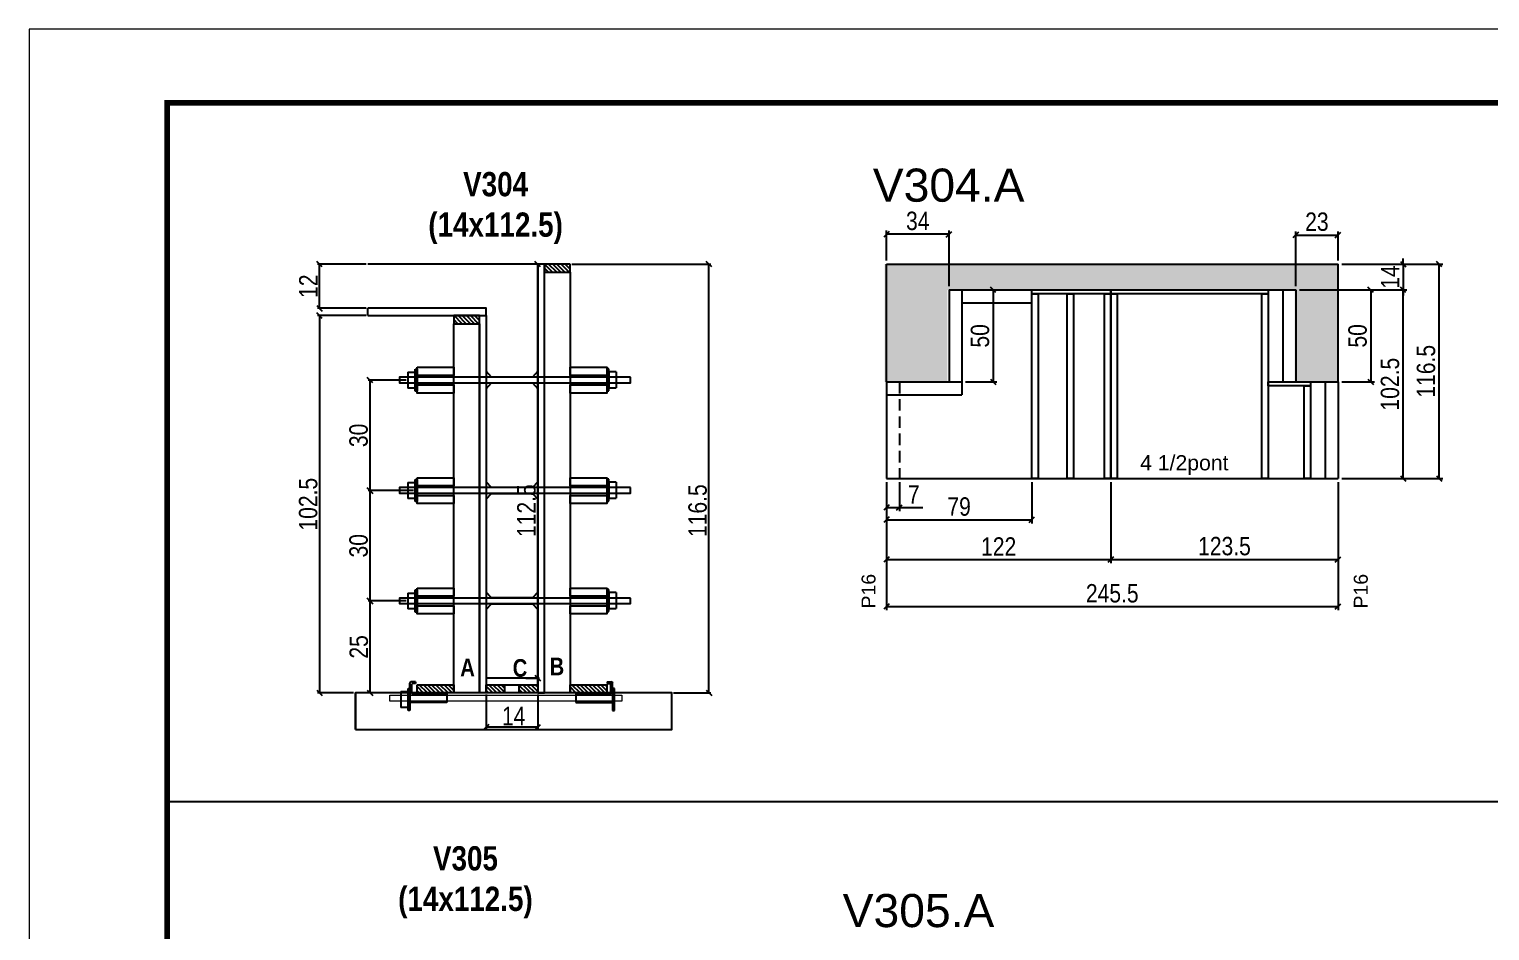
# Model space of a CAD drawing. Extents: x -3394 to 16474, y -5031 to 14397.
# Drawn here: x 5857 to 6651, y 10461 to 10951 of the extents above; entities that cross this region are included whole.
import ezdxf

# ---------------------------------------------------------------- set-up
doc = ezdxf.new("R2010")
doc.units = 0
doc.linetypes.add('DASHED', pattern=[0.75, 0.5, -0.25])
doc.linetypes.add('HIDDEN', pattern=[0.375, 0.25, -0.125])
doc.layers.get('0').update_dxf_attribs({"linetype": 'CONTINUOUS'})
doc.layers.get('Defpoints').update_dxf_attribs({"linetype": 'CONTINUOUS'})
for name, color, linetype in [('1HACHURA MADEIRAS', 1, 'CONTINUOUS'), ('barrote', 251, 'CONTINUOUS'), ('COTA', 241, 'CONTINUOUS'), ('detalhes', 4, 'CONTINUOUS'), ('NOMENCLATURA', 7, 'CONTINUOUS'), ('Painéis', 200, 'CONTINUOUS'), ('PONTALETE', 7, 'CONTINUOUS'), ('presilha', 1, 'CONTINUOUS'), ('SARR_2.2x10', 60, 'CONTINUOUS'), ('SARR_2.2x7', 40, 'CONTINUOUS'), ('SARR_3.5x7', 81, 'CONTINUOUS'), ('Tubo de PVC', 51, 'CONTINUOUS')]:
    doc.layers.add(name, color=color, linetype=linetype)
for name, color, linetype, lineweight in [('CONCRETO', 251, 'CONTINUOUS', 25), ('Folhas', 255, 'CONTINUOUS', 9), ('SARRAFO DE PRESSAO', 251, 'DASHED', 9), ('SCO-___-LAJ', 2, 'CONTINUOUS', 0)]:
    doc.layers.add(name, color=color, linetype=linetype, lineweight=lineweight)
doc.styles.add('ARIAL', font='arial.ttf')
doc.styles.add('COTA TECNICA', font='techl___.ttf', dxfattribs={"height": 10})
doc.styles.add('COTA TECNICA 2X', font='techl___.ttf', dxfattribs={"height": 10})
doc.styles.add('TECNICA', font='techb___.ttf', dxfattribs={"height": 10})
doc.dimstyles.new('PAINEL', dxfattribs={"dimtxt": 10, "dimasz": 3, "dimexe": 3, "dimexo": 3, "dimgap": 3, "dimtad": 1, "dimdec": 1, "dimzin": 12, "dimdsep": 46, "dimtxsty": 'COTA TECNICA', "dimblk1": 'OBLIQUE', "dimblk2": 'OBLIQUE', "dimsah": 1, "dimcen": 0.9, "dimclrd": 4, "dimclre": 4, "dimclrt": 240, "dimadec": 1, "dimazin": 3, "dimtfac": 1, "dimtdec": 1, "dimtmove": 0, "dimatfit": 3, "dimfxl": 1, "dimtolj": 1, "dimtzin": 12, "dimarcsym": 0})
doc.dimstyles.new('SECAO', dxfattribs={"dimscale": 0.333333, "dimtxt": 5, "dimasz": 9, "dimexe": 3, "dimexo": 3, "dimgap": 3, "dimtad": 1, "dimdec": 1, "dimlfac": 0.5, "dimzin": 12, "dimdsep": 46, "dimtxsty": 'COTA TECNICA 2X', "dimblk1": 'OBLIQUE', "dimblk2": 'OBLIQUE', "dimsah": 1, "dimcen": 0.9, "dimclrd": 4, "dimclre": 4, "dimclrt": 240, "dimadec": 1, "dimazin": 3, "dimtfac": 1, "dimtdec": 1, "dimtmove": 0, "dimatfit": 3, "dimfxl": 1, "dimtolj": 1, "dimtzin": 12, "dimarcsym": 0})

# ---------------------------------------------------------------- blocks, each defined once
blk = doc.blocks.new('9999999999')
at = {"layer": 'Folhas'}
blk.add_lwpolyline([(98138.98, 34190.21), (99623.98, 34190.21), (99623.98, 35240.21), (98138.98, 35240.21)], close=True, dxfattribs=at)
at = {"layer": 'Folhas', "color": 30, "const_width": 3}
blk.add_lwpolyline([(98213.98, 34230.21), (99583.98, 34230.21), (99583.98, 35200.21), (98213.98, 35200.21)], close=True, dxfattribs=at)
blk = doc.blocks.new('_Oblique')
at = {"color": 0, "linetype": 'ByBlock', "lineweight": -2}
blk.add_line((-0.5, -0.5), (0.5, 0.5), dxfattribs=at)
blk = doc.blocks.new('*D309')
at = {"layer": 'COTA', "color": 4, "lineweight": -2, "transparency": 16777216}
for p, q in [((6105.65, 10589.15), (6105.65, 10570.47)), ((6133.65, 10589.15), (6133.65, 10570.47)), ((6133.65, 10571.47), (6105.65, 10571.47))]:
    blk.add_line(p, q, dxfattribs=at)
at = {"layer": 'Defpoints', "color": 0, "transparency": 16777216}
for p in [(6105.65, 10590.15), (6133.65, 10590.15), (6105.65, 10571.47)]:
    blk.add_point(p, dxfattribs=at)
at = {"layer": 'COTA', "color": 4, "lineweight": -2, "transparency": 16777216, "xscale": 3, "yscale": 3, "zscale": 3, "rotation": 180}
blk.add_blockref('_Oblique', (6105.65, 10571.47), dxfattribs=at)
at = {"layer": 'COTA', "color": 4, "lineweight": -2, "transparency": 16777216, "xscale": 3, "yscale": 3, "zscale": 3}
blk.add_blockref('_Oblique', (6133.65, 10571.47), dxfattribs=at)
at = {"layer": 'COTA', "color": 240, "transparency": 16777216, "insert": (6120.55, 10577.55), "char_height": 10, "attachment_point": 5, "style": 'COTA TECNICA 2X'}
blk.add_mtext('\\A1;14', dxfattribs=at)
blk = doc.blocks.new('PRESILHA METÁLICA 1')
at = {"layer": 'presilha'}
for p, q in [((0, 13), (6, 13)), ((0, 13), (0, 0)), ((6, 15.5), (7.5, 15.5)), ((6, -2.5), (6, 15.5)), ((6, 13), (6, 0)), ((7.5, 10.6), (7.5, 19.9)), ((7.5, 15.5), (7.5, -2.5)), ((12, 21), (8.6, 21)), ((9, 11.6), (9, 18.9)), ((12, 19.5), (9.6, 19.5)), ((12, 21), (12, 19.5)), ((6, 0), (0, 0)), ((37.5, 4.1), (7.5, 4.1)), ((37.5, 11), (9.6, 11)), ((37.5, 11), (37.5, 4.1)), ((7.5, -2.5), (6, -2.5))]:
    blk.add_line(p, q, dxfattribs=at)
for centre, radius, start, end in [((8.6, 19.9), 1.14, 90, 180), ((9.6, 18.9), 0.57, 90, 180), ((9.6, 11.6), 0.57, 180, 270)]:
    blk.add_arc(centre, radius, start, end, dxfattribs=at)
blk = doc.blocks.new('PRESILHA METÁLICA 2')
at = {"layer": 'presilha'}
for p, q in [((-30.8, 13.5), (-30.8, 6.6)), ((-30.8, 13.5), (-2.8, 13.5)), ((-5.2, 23.5), (-5.2, 22)), ((-5.2, 23.5), (-1.9, 23.5)), ((-5.2, 22), (-2.8, 22)), ((-2.2, 14.1), (-2.2, 21.4)), ((0.8, 18), (-0.8, 18)), ((-0.8, 18), (-0.8, 0)), ((-0.8, 14.6), (-0.8, 22.4)), ((0.8, 0), (0.8, 18)), ((-30.8, 6.6), (-0.8, 6.6)), ((-0.8, 0), (0.8, 0))]:
    blk.add_line(p, q, dxfattribs=at)
for centre, radius, start, end in [((-2.8, 21.4), 0.57, 0, 90), ((-2.8, 14.1), 0.57, 270, 0), ((-1.9, 22.4), 1.14, 0, 90)]:
    blk.add_arc(centre, radius, start, end, dxfattribs=at)
blk = doc.blocks.new('*D310')
at = {"layer": 'COTA', "color": 4, "lineweight": -2, "transparency": 16777216}
for p, q in [((6040.35, 10795.15), (6014, 10795.15)), ((6015, 10795.15), (6015, 10590.15)), ((6033.59, 10590.15), (6014, 10590.15))]:
    blk.add_line(p, q, dxfattribs=at)
at = {"layer": 'Defpoints', "color": 0, "transparency": 16777216}
for p in [(6041.35, 10795.15), (6015, 10590.15), (6034.59, 10590.15)]:
    blk.add_point(p, dxfattribs=at)
at = {"layer": 'COTA', "color": 4, "lineweight": -2, "transparency": 16777216, "xscale": 3, "yscale": 3, "zscale": 3}
for p, rotation in [((6015, 10795.15), 90), ((6015, 10590.15), 270)]:
    blk.add_blockref('_Oblique', p, dxfattribs=dict(at, rotation=rotation))
at = {"layer": 'COTA', "color": 240, "transparency": 16777216, "insert": (6008.89, 10692.65), "char_height": 10, "attachment_point": 5, "rotation": 90, "style": 'COTA TECNICA 2X'}
blk.add_mtext('\\A1;102.5', dxfattribs=at)
blk = doc.blocks.new('*D311')
at = {"layer": 'COTA', "color": 4, "lineweight": -2, "transparency": 16777216}
for p, q in [((6133.65, 10598.15), (6133.65, 10823.15)), ((6127.23, 10598.15), (6134.65, 10598.15))]:
    blk.add_line(p, q, dxfattribs=at)
at = {"layer": 'Defpoints', "color": 0, "transparency": 16777216}
for p in [(6133.65, 10823.15), (6133.65, 10823.15), (6126.23, 10598.15)]:
    blk.add_point(p, dxfattribs=at)
at = {"layer": 'COTA', "color": 4, "lineweight": -2, "transparency": 16777216, "xscale": 3, "yscale": 3, "zscale": 3}
for p, rotation in [((6133.65, 10823.15), 90), ((6133.65, 10598.15), 270)]:
    blk.add_blockref('_Oblique', p, dxfattribs=dict(at, rotation=rotation))
at = {"layer": 'COTA', "color": 240, "transparency": 16777216, "insert": (6127.54, 10689.15), "char_height": 10, "attachment_point": 5, "rotation": 90, "style": 'COTA TECNICA 2X'}
blk.add_mtext('\\A1;112.5', dxfattribs=at)
blk = doc.blocks.new('*D312')
at = {"layer": 'COTA', "color": 4, "lineweight": -2, "transparency": 16777216}
for p, q in [((6040.35, 10823.15), (6014, 10823.15)), ((6015, 10799.15), (6015, 10823.15)), ((6040.35, 10799.15), (6014, 10799.15))]:
    blk.add_line(p, q, dxfattribs=at)
at = {"layer": 'Defpoints', "color": 0, "transparency": 16777216}
for p in [(6015, 10823.15), (6041.35, 10823.15), (6041.35, 10799.15)]:
    blk.add_point(p, dxfattribs=at)
at = {"layer": 'COTA', "color": 4, "lineweight": -2, "transparency": 16777216, "xscale": 3, "yscale": 3, "zscale": 3}
for p, rotation in [((6015, 10823.15), 90), ((6015, 10799.15), 270)]:
    blk.add_blockref('_Oblique', p, dxfattribs=dict(at, rotation=rotation))
at = {"layer": 'COTA', "color": 240, "transparency": 16777216, "insert": (6008.94, 10811.15), "char_height": 10, "attachment_point": 5, "rotation": 90, "style": 'COTA TECNICA 2X'}
blk.add_mtext('\\A1;12', dxfattribs=at)
blk = doc.blocks.new('*D313')
at = {"layer": 'COTA', "color": 4, "lineweight": -2, "transparency": 16777216}
for p, q in [((6152.25, 10823.15), (6227.72, 10823.15)), ((6226.72, 10590.15), (6226.72, 10823.15)), ((6207.51, 10590.15), (6227.72, 10590.15))]:
    blk.add_line(p, q, dxfattribs=at)
at = {"layer": 'Defpoints', "color": 0, "transparency": 16777216}
for p in [(6151.25, 10823.15), (6226.72, 10823.15), (6206.51, 10590.15)]:
    blk.add_point(p, dxfattribs=at)
at = {"layer": 'COTA', "color": 4, "lineweight": -2, "transparency": 16777216, "xscale": 3, "yscale": 3, "zscale": 3}
for p, rotation in [((6226.72, 10823.15), 90), ((6226.72, 10590.15), 270)]:
    blk.add_blockref('_Oblique', p, dxfattribs=dict(at, rotation=rotation))
at = {"layer": 'COTA', "color": 240, "transparency": 16777216, "insert": (6220.61, 10689.15), "char_height": 10, "attachment_point": 5, "rotation": 90, "style": 'COTA TECNICA 2X'}
blk.add_mtext('\\A1;116.5', dxfattribs=at)
blk = doc.blocks.new('*D314')
at = {"layer": 'COTA', "color": 4, "lineweight": -2, "transparency": 16777216}
for p, q in [((6062.05, 10640.06), (6041.52, 10640.06)), ((6042.52, 10590.15), (6042.52, 10640.06)), ((6067.05, 10590.15), (6041.52, 10590.15))]:
    blk.add_line(p, q, dxfattribs=at)
at = {"layer": 'Defpoints', "color": 0, "transparency": 16777216}
for p in [(6042.52, 10640.06), (6063.05, 10640.06, 0), (6068.05, 10590.15)]:
    blk.add_point(p, dxfattribs=at)
at = {"layer": 'COTA', "color": 4, "lineweight": -2, "transparency": 16777216, "xscale": 3, "yscale": 3, "zscale": 3}
for p, rotation in [((6042.52, 10640.06), 90), ((6042.52, 10590.15), 270)]:
    blk.add_blockref('_Oblique', p, dxfattribs=dict(at, rotation=rotation))
at = {"layer": 'COTA', "color": 240, "transparency": 16777216, "insert": (6036.41, 10615.1), "char_height": 10, "attachment_point": 5, "rotation": 90, "style": 'COTA TECNICA 2X'}
blk.add_mtext('\\A1;25', dxfattribs=at)
blk = doc.blocks.new('*D315')
at = {"layer": 'COTA', "color": 4, "linetype": 'Continuous', "lineweight": -2, "transparency": 16777216}
for p, q in [((6323.25, 10825.15), (6323.25, 10841.38)), ((6357.25, 10839.38), (6323.25, 10839.38)), ((6357.25, 10811.15), (6357.25, 10841.38))]:
    blk.add_line(p, q, dxfattribs=at)
at = {"layer": 'Defpoints', "color": 0, "linetype": 'Continuous', "transparency": 16777216}
for p in [(6323.25, 10839.38), (6323.25, 10823.15), (6357.25, 10809.15)]:
    blk.add_point(p, dxfattribs=at)
at = {"layer": 'COTA', "color": 4, "linetype": 'Continuous', "lineweight": -2, "transparency": 16777216, "xscale": 3, "yscale": 3, "zscale": 3, "rotation": 180}
blk.add_blockref('_Oblique', (6323.25, 10839.38), dxfattribs=at)
at = {"layer": 'COTA', "color": 4, "linetype": 'Continuous', "lineweight": -2, "transparency": 16777216, "xscale": 3, "yscale": 3, "zscale": 3}
blk.add_blockref('_Oblique', (6357.25, 10839.38), dxfattribs=at)
at = {"layer": 'COTA', "color": 240, "linetype": 'Continuous', "transparency": 16777216, "insert": (6340.25, 10846.6), "char_height": 10, "attachment_point": 5, "style": 'COTA TECNICA'}
blk.add_mtext('\\A1;34', dxfattribs=at)
blk = doc.blocks.new('*D316')
at = {"layer": 'COTA', "color": 4, "linetype": 'Continuous', "lineweight": -2, "transparency": 16777216}
for p, q in [((6366.25, 10809.15), (6383.24, 10809.15)), ((6381.24, 10809.15), (6381.24, 10759.15)), ((6366.25, 10759.15), (6383.24, 10759.15))]:
    blk.add_line(p, q, dxfattribs=at)
at = {"layer": 'Defpoints', "color": 0, "linetype": 'Continuous', "transparency": 16777216}
for p in [(6364.25, 10809.15), (6364.25, 10759.15), (6381.24, 10759.15)]:
    blk.add_point(p, dxfattribs=at)
at = {"layer": 'COTA', "color": 4, "linetype": 'Continuous', "lineweight": -2, "transparency": 16777216, "xscale": 3, "yscale": 3, "zscale": 3}
for p, rotation in [((6381.24, 10809.15), 90), ((6381.24, 10759.15), 270)]:
    blk.add_blockref('_Oblique', p, dxfattribs=dict(at, rotation=rotation))
at = {"layer": 'COTA', "color": 240, "linetype": 'Continuous', "transparency": 16777216, "insert": (6374.13, 10784.15), "char_height": 10, "attachment_point": 5, "rotation": 90, "style": 'COTA TECNICA'}
blk.add_mtext('\\A1;50', dxfattribs=at)
blk = doc.blocks.new('*D317')
at = {"layer": 'COTA', "color": 4, "linetype": 'Continuous', "lineweight": -2, "transparency": 16777216}
for p, q in [((6323.25, 10704.65), (6323.25, 10635.06)), ((6568.75, 10704.65), (6568.75, 10635.06)), ((6323.25, 10637.06), (6568.75, 10637.06))]:
    blk.add_line(p, q, dxfattribs=at)
at = {"layer": 'Defpoints', "color": 0, "linetype": 'Continuous', "transparency": 16777216}
for p in [(6323.25, 10706.65), (6568.75, 10706.65), (6568.75, 10637.06)]:
    blk.add_point(p, dxfattribs=at)
at = {"layer": 'COTA', "color": 4, "linetype": 'Continuous', "lineweight": -2, "transparency": 16777216, "xscale": 3, "yscale": 3, "zscale": 3, "rotation": 180}
blk.add_blockref('_Oblique', (6323.25, 10637.06), dxfattribs=at)
at = {"layer": 'COTA', "color": 4, "linetype": 'Continuous', "lineweight": -2, "transparency": 16777216, "xscale": 3, "yscale": 3, "zscale": 3}
blk.add_blockref('_Oblique', (6568.75, 10637.06), dxfattribs=at)
at = {"layer": 'COTA', "color": 240, "linetype": 'Continuous', "transparency": 16777216, "insert": (6446, 10644.17), "char_height": 10, "attachment_point": 5, "style": 'COTA TECNICA'}
blk.add_mtext('\\A1;245.5', dxfattribs=at)
blk = doc.blocks.new('*D318')
at = {"layer": 'COTA', "color": 4, "linetype": 'Continuous', "lineweight": -2, "transparency": 16777216}
for p, q in [((6547.75, 10809.15), (6606.14, 10809.15)), ((6604.14, 10706.65), (6604.14, 10809.15)), ((6570.75, 10706.65), (6606.14, 10706.65))]:
    blk.add_line(p, q, dxfattribs=at)
at = {"layer": 'Defpoints', "color": 0, "linetype": 'Continuous', "transparency": 16777216}
for p in [(6545.75, 10809.15), (6604.14, 10809.15), (6568.75, 10706.65)]:
    blk.add_point(p, dxfattribs=at)
at = {"layer": 'COTA', "color": 4, "linetype": 'Continuous', "lineweight": -2, "transparency": 16777216, "xscale": 3, "yscale": 3, "zscale": 3}
for p, rotation in [((6604.14, 10809.15), 90), ((6604.14, 10706.65), 270)]:
    blk.add_blockref('_Oblique', p, dxfattribs=dict(at, rotation=rotation))
at = {"layer": 'COTA', "color": 240, "linetype": 'Continuous', "transparency": 16777216, "insert": (6597.03, 10757.9), "char_height": 10, "attachment_point": 5, "rotation": 90, "style": 'COTA TECNICA'}
blk.add_mtext('\\A1;102.5', dxfattribs=at)
blk = doc.blocks.new('*D319')
at = {"layer": 'COTA', "color": 4, "linetype": 'Continuous', "lineweight": -2, "transparency": 16777216}
for p, q in [((6570.75, 10823.15), (6606.14, 10823.15)), ((6604.14, 10823.15), (6604.14, 10826.15)), ((6604.14, 10823.15), (6604.14, 10809.15)), ((6547.75, 10809.15), (6606.14, 10809.15)), ((6604.14, 10809.15), (6604.14, 10806.15))]:
    blk.add_line(p, q, dxfattribs=at)
at = {"layer": 'Defpoints', "color": 0, "linetype": 'Continuous', "transparency": 16777216}
for p in [(6568.75, 10823.15), (6545.75, 10809.15), (6604.14, 10809.15)]:
    blk.add_point(p, dxfattribs=at)
at = {"layer": 'COTA', "color": 4, "linetype": 'Continuous', "lineweight": -2, "transparency": 16777216, "xscale": 3, "yscale": 3, "zscale": 3}
for p, rotation in [((6604.14, 10823.15), 270), ((6604.14, 10809.15), 90)]:
    blk.add_blockref('_Oblique', p, dxfattribs=dict(at, rotation=rotation))
at = {"layer": 'COTA', "color": 240, "linetype": 'Continuous', "transparency": 16777216, "insert": (6597.06, 10816.15), "char_height": 10, "attachment_point": 5, "rotation": 90, "style": 'COTA TECNICA'}
blk.add_mtext('\\A1;14', dxfattribs=at)
blk = doc.blocks.new('*D320')
at = {"layer": 'COTA', "color": 4, "linetype": 'Continuous', "lineweight": -2, "transparency": 16777216}
for p, q in [((6570.75, 10823.15), (6625.71, 10823.15)), ((6623.71, 10706.65), (6623.71, 10823.15)), ((6570.75, 10706.65), (6625.71, 10706.65))]:
    blk.add_line(p, q, dxfattribs=at)
at = {"layer": 'Defpoints', "color": 0, "linetype": 'Continuous', "transparency": 16777216}
for p in [(6568.75, 10823.15), (6623.71, 10823.15), (6568.75, 10706.65)]:
    blk.add_point(p, dxfattribs=at)
at = {"layer": 'COTA', "color": 4, "linetype": 'Continuous', "lineweight": -2, "transparency": 16777216, "xscale": 3, "yscale": 3, "zscale": 3}
for p, rotation in [((6623.71, 10823.15), 90), ((6623.71, 10706.65), 270)]:
    blk.add_blockref('_Oblique', p, dxfattribs=dict(at, rotation=rotation))
at = {"layer": 'COTA', "color": 240, "linetype": 'Continuous', "transparency": 16777216, "insert": (6616.6, 10764.9), "char_height": 10, "attachment_point": 5, "rotation": 90, "style": 'COTA TECNICA'}
blk.add_mtext('\\A1;116.5', dxfattribs=at)
blk = doc.blocks.new('*D325')
at = {"layer": 'COTA', "color": 4, "lineweight": -2, "transparency": 16777216}
for p, q in [((6066.05, 10700.06), (6041.52, 10700.06)), ((6042.52, 10640.06), (6042.52, 10700.06)), ((6062.05, 10640.06), (6041.52, 10640.06))]:
    blk.add_line(p, q, dxfattribs=at)
at = {"layer": 'Defpoints', "color": 0, "transparency": 16777216}
for p in [(6042.52, 10700.06), (6067.05, 10700.06, 0), (6063.05, 10640.06, 0)]:
    blk.add_point(p, dxfattribs=at)
at = {"layer": 'COTA', "color": 4, "lineweight": -2, "transparency": 16777216, "xscale": 3, "yscale": 3, "zscale": 3}
for p, rotation in [((6042.52, 10700.06), 90), ((6042.52, 10640.06), 270)]:
    blk.add_blockref('_Oblique', p, dxfattribs=dict(at, rotation=rotation))
at = {"layer": 'COTA', "color": 240, "transparency": 16777216, "insert": (6036.3, 10670.06), "char_height": 10, "attachment_point": 5, "rotation": 90, "style": 'COTA TECNICA 2X'}
blk.add_mtext('\\A1;30', dxfattribs=at)
blk = doc.blocks.new('*D326')
at = {"layer": 'COTA', "color": 4, "lineweight": -2, "transparency": 16777216}
for p, q in [((6062.05, 10760.06), (6041.52, 10760.06)), ((6042.52, 10700.06), (6042.52, 10760.06)), ((6066.05, 10700.06), (6041.52, 10700.06))]:
    blk.add_line(p, q, dxfattribs=at)
at = {"layer": 'Defpoints', "color": 0, "transparency": 16777216}
for p in [(6042.52, 10760.06), (6063.05, 10760.06, 0), (6067.05, 10700.06, 0)]:
    blk.add_point(p, dxfattribs=at)
at = {"layer": 'COTA', "color": 4, "lineweight": -2, "transparency": 16777216, "xscale": 3, "yscale": 3, "zscale": 3}
for p, rotation in [((6042.52, 10760.06), 90), ((6042.52, 10700.06), 270)]:
    blk.add_blockref('_Oblique', p, dxfattribs=dict(at, rotation=rotation))
at = {"layer": 'COTA', "color": 240, "transparency": 16777216, "insert": (6036.3, 10730.06), "char_height": 10, "attachment_point": 5, "rotation": 90, "style": 'COTA TECNICA 2X'}
blk.add_mtext('\\A1;30', dxfattribs=at)
blk = doc.blocks.new('*D327')
at = {"layer": 'COTA', "color": 4, "linetype": 'Continuous', "lineweight": -2, "transparency": 16777216}
for p, q in [((6323.25, 10704.65), (6323.25, 10688.89)), ((6330.25, 10704.65), (6330.25, 10688.89)), ((6323.25, 10690.89), (6330.25, 10690.89)), ((6330.25, 10690.89), (6342.98, 10690.89))]:
    blk.add_line(p, q, dxfattribs=at)
at = {"layer": 'Defpoints', "color": 0, "linetype": 'Continuous', "transparency": 16777216}
for p in [(6323.25, 10706.65), (6330.25, 10706.65), (6330.25, 10690.89)]:
    blk.add_point(p, dxfattribs=at)
at = {"layer": 'COTA', "color": 4, "linetype": 'Continuous', "lineweight": -2, "transparency": 16777216, "xscale": 3, "yscale": 3, "zscale": 3, "rotation": 180}
blk.add_blockref('_Oblique', (6323.25, 10690.89), dxfattribs=at)
at = {"layer": 'COTA', "color": 4, "linetype": 'Continuous', "lineweight": -2, "transparency": 16777216, "xscale": 3, "yscale": 3, "zscale": 3}
blk.add_blockref('_Oblique', (6330.25, 10690.89), dxfattribs=at)
at = {"layer": 'COTA', "color": 240, "linetype": 'Continuous', "transparency": 16777216, "insert": (6338.12, 10697.97), "char_height": 10, "attachment_point": 5, "style": 'COTA TECNICA'}
blk.add_mtext('\\A1;7', dxfattribs=at)
blk = doc.blocks.new('*D328')
at = {"layer": 'COTA', "color": 4, "linetype": 'Continuous', "lineweight": -2, "transparency": 16777216}
for p, q in [((6323.25, 10704.65), (6323.25, 10660.6)), ((6445.25, 10704.65), (6445.25, 10660.6)), ((6323.25, 10662.6), (6445.25, 10662.6))]:
    blk.add_line(p, q, dxfattribs=at)
at = {"layer": 'Defpoints', "color": 0, "linetype": 'Continuous', "transparency": 16777216}
for p in [(6323.25, 10706.65), (6445.25, 10706.65), (6445.25, 10662.6)]:
    blk.add_point(p, dxfattribs=at)
at = {"layer": 'COTA', "color": 4, "linetype": 'Continuous', "lineweight": -2, "transparency": 16777216, "xscale": 3, "yscale": 3, "zscale": 3, "rotation": 180}
blk.add_blockref('_Oblique', (6323.25, 10662.6), dxfattribs=at)
at = {"layer": 'COTA', "color": 4, "linetype": 'Continuous', "lineweight": -2, "transparency": 16777216, "xscale": 3, "yscale": 3, "zscale": 3}
blk.add_blockref('_Oblique', (6445.25, 10662.6), dxfattribs=at)
at = {"layer": 'COTA', "color": 240, "linetype": 'Continuous', "transparency": 16777216, "insert": (6384.25, 10669.66), "char_height": 10, "attachment_point": 5, "style": 'COTA TECNICA'}
blk.add_mtext('\\A1;122', dxfattribs=at)
blk = doc.blocks.new('*D329')
at = {"layer": 'COTA', "color": 4, "linetype": 'Continuous', "lineweight": -2, "transparency": 16777216}
for p, q in [((6445.25, 10704.65), (6445.25, 10660.6)), ((6568.75, 10704.65), (6568.75, 10660.6)), ((6445.25, 10662.6), (6568.75, 10662.6))]:
    blk.add_line(p, q, dxfattribs=at)
at = {"layer": 'Defpoints', "color": 0, "linetype": 'Continuous', "transparency": 16777216}
for p in [(6445.25, 10706.65), (6568.75, 10706.65), (6568.75, 10662.6)]:
    blk.add_point(p, dxfattribs=at)
at = {"layer": 'COTA', "color": 4, "linetype": 'Continuous', "lineweight": -2, "transparency": 16777216, "xscale": 3, "yscale": 3, "zscale": 3, "rotation": 180}
blk.add_blockref('_Oblique', (6445.25, 10662.6), dxfattribs=at)
at = {"layer": 'COTA', "color": 4, "linetype": 'Continuous', "lineweight": -2, "transparency": 16777216, "xscale": 3, "yscale": 3, "zscale": 3}
blk.add_blockref('_Oblique', (6568.75, 10662.6), dxfattribs=at)
at = {"layer": 'COTA', "color": 240, "linetype": 'Continuous', "transparency": 16777216, "insert": (6507, 10669.82), "char_height": 10, "attachment_point": 5, "style": 'COTA TECNICA'}
blk.add_mtext('\\A1;123.5', dxfattribs=at)
blk = doc.blocks.new('*D330')
at = {"layer": 'COTA', "color": 4, "linetype": 'Continuous', "lineweight": -2, "transparency": 16777216}
for p, q in [((6545.75, 10811.15), (6545.75, 10840.94)), ((6545.75, 10838.94), (6568.75, 10838.94)), ((6568.75, 10825.15), (6568.75, 10840.94))]:
    blk.add_line(p, q, dxfattribs=at)
at = {"layer": 'Defpoints', "color": 0, "linetype": 'Continuous', "transparency": 16777216}
for p in [(6568.75, 10838.94), (6568.75, 10823.15), (6545.75, 10809.15)]:
    blk.add_point(p, dxfattribs=at)
at = {"layer": 'COTA', "color": 4, "linetype": 'Continuous', "lineweight": -2, "transparency": 16777216, "xscale": 3, "yscale": 3, "zscale": 3, "rotation": 180}
blk.add_blockref('_Oblique', (6545.75, 10838.94), dxfattribs=at)
at = {"layer": 'COTA', "color": 4, "linetype": 'Continuous', "lineweight": -2, "transparency": 16777216, "xscale": 3, "yscale": 3, "zscale": 3}
blk.add_blockref('_Oblique', (6568.75, 10838.94), dxfattribs=at)
at = {"layer": 'COTA', "color": 240, "linetype": 'Continuous', "transparency": 16777216, "insert": (6557.25, 10846.16), "char_height": 10, "attachment_point": 5, "style": 'COTA TECNICA'}
blk.add_mtext('\\A1;23', dxfattribs=at)
blk = doc.blocks.new('*D331')
at = {"layer": 'COTA', "color": 4, "linetype": 'Continuous', "lineweight": -2, "transparency": 16777216}
for p, q in [((6547.75, 10809.15), (6588.5, 10809.15)), ((6586.5, 10809.15), (6586.5, 10759.15)), ((6570.75, 10759.15), (6588.5, 10759.15))]:
    blk.add_line(p, q, dxfattribs=at)
at = {"layer": 'Defpoints', "color": 0, "linetype": 'Continuous', "transparency": 16777216}
for p in [(6545.75, 10809.15), (6568.75, 10759.15), (6586.5, 10759.15)]:
    blk.add_point(p, dxfattribs=at)
at = {"layer": 'COTA', "color": 4, "linetype": 'Continuous', "lineweight": -2, "transparency": 16777216, "xscale": 3, "yscale": 3, "zscale": 3}
for p, rotation in [((6586.5, 10809.15), 90), ((6586.5, 10759.15), 270)]:
    blk.add_blockref('_Oblique', p, dxfattribs=dict(at, rotation=rotation))
at = {"layer": 'COTA', "color": 240, "linetype": 'Continuous', "transparency": 16777216, "insert": (6579.39, 10784.15), "char_height": 10, "attachment_point": 5, "rotation": 90, "style": 'COTA TECNICA'}
blk.add_mtext('\\A1;50', dxfattribs=at)
blk = doc.blocks.new('*D332')
at = {"layer": 'COTA', "color": 4, "linetype": 'Continuous', "lineweight": -2, "transparency": 16777216}
for p, q in [((6323.25, 10704.65), (6323.25, 10682.22)), ((6402.25, 10704.65), (6402.25, 10682.22)), ((6323.25, 10684.22), (6402.25, 10684.22))]:
    blk.add_line(p, q, dxfattribs=at)
at = {"layer": 'Defpoints', "color": 0, "linetype": 'Continuous', "transparency": 16777216}
for p in [(6323.25, 10706.65), (6402.25, 10706.65), (6402.25, 10684.22)]:
    blk.add_point(p, dxfattribs=at)
at = {"layer": 'COTA', "color": 4, "linetype": 'Continuous', "lineweight": -2, "transparency": 16777216, "xscale": 3, "yscale": 3, "zscale": 3, "rotation": 180}
blk.add_blockref('_Oblique', (6323.25, 10684.22), dxfattribs=at)
at = {"layer": 'COTA', "color": 4, "linetype": 'Continuous', "lineweight": -2, "transparency": 16777216, "xscale": 3, "yscale": 3, "zscale": 3}
blk.add_blockref('_Oblique', (6402.25, 10684.22), dxfattribs=at)
at = {"layer": 'COTA', "color": 240, "linetype": 'Continuous', "transparency": 16777216, "insert": (6362.75, 10691.33), "char_height": 10, "attachment_point": 5, "style": 'COTA TECNICA'}
blk.add_mtext('\\A1;79', dxfattribs=at)

msp = doc.modelspace()

# ---------------------------------------------------------------- hatches: boundary and pattern name
at = {"layer": 'COTA', "linetype": 'Continuous'}
h = msp.add_hatch(dxfattribs=at)
h.set_pattern_fill('AR-CONC', color=256, scale=0.05)
h.set_pattern_definition([(50, (-1, 0), (9.1092334, -0.7969543), [0.9525, -10.4775]), (355, (-1, 0), (-1.762171, 9.552842), [0.762, -8.382029]), (100.451445, (-0.241, -0.066), (7.3470624, 8.7558876), [0.8095004, -8.904512]), (46.1842, (-1, 2.54), (13.553952, -2.102116), [1.42875, -15.71625]), (96.63556, (0.13, 2.365), (11.870207, 12.371306), [1.214251, -13.35678]), (351.18415, (-1, 2.54), (11.870207, 12.371306), [1.142998, -12.572987]), (21, (0.27, 1.905), (7.5807196, -5.11326), [0.9525, -10.4775]), (326, (0.27, 1.905), (3.0901014, 9.209398), [0.762, -8.382]), (71.451445, (0.902, 1.479), (10.670821, 4.0961384), [0.8095004, -8.904497]), (37.5, (-1, 0), (0.1544302, 4.22775194), [0, -8.2804, 0, -8.509, 0, -8.41375]), (7.5, (-1, 0), (3.3409831, 5.0090287), [0, -4.8514, 0, -8.0899, 0, -3.20675]), (327.5, (-3.832, 0), (6.7795298, -0.2864372), [0, -3.175, 0, -9.906, 0, -13.1445]), (317.5, (-5.102, 0), (7.406459, 1.2713246), [0, -4.1275, 0, -6.5786, 0, -9.3345])])
h.paths.add_polyline_path([(6356.25, 10809.15), (6545.25, 10809.15), (6545.25, 10759.15), (6553.25, 10759.15), (6568.25, 10759.15), (6568.25, 10823.15), (6322.25, 10823.15), (6322.25, 10759.15), (6356.25, 10759.15)])
at = {"layer": 'SARR_2.2x10'}
h = msp.add_hatch(dxfattribs=at)
h.set_pattern_fill('ANSI31', color=256, scale=0.5, angle=90)
h.set_pattern_definition([(135, (39165.8732, -112922.0198), (-1.122532015, -1.122532015), [])])
h.paths.add_polyline_path([(6068.05, 10594.55), (6068.05, 10590.15), (6088.05, 10590.15), (6088.05, 10594.55)])
h = msp.add_hatch(dxfattribs=at)
h.set_pattern_fill('ANSI31', color=256, scale=0.5, angle=90)
h.set_pattern_definition([(135, (39269.0732, -112922.0198), (-1.122532015, -1.122532015), [])])
h.paths.add_polyline_path([(6151.25, 10594.55), (6151.25, 10590.15), (6171.25, 10590.15), (6171.25, 10594.55)])
at = {"layer": 'SARR_2.2x7'}
h = msp.add_hatch(dxfattribs=at)
h.set_pattern_fill('ANSI31', color=256, scale=0.5, angle=90)
h.set_pattern_definition([(135, (39159.8732, -112693.4198), (-1.122532015, -1.122532015), [])])
h.paths.add_polyline_path([(6137.25, 10823.15), (6137.25, 10818.75), (6151.25, 10818.75), (6151.25, 10823.15)])
h = msp.add_hatch(dxfattribs=at)
h.set_pattern_fill('ANSI31', color=256, scale=0.5, angle=90)
h.set_pattern_definition([(135, (39110.6732, -112721.4198), (-1.122532015, -1.122532015), [])])
h.paths.add_polyline_path([(6088.05, 10795.15), (6088.05, 10790.75), (6102.05, 10790.75), (6102.05, 10795.15)])
h = msp.add_hatch(dxfattribs=at)
h.set_pattern_fill('ANSI31', color=256, scale=0.5, angle=90)
h.set_pattern_definition([(135, (39293.4732, -112922.0198), (-1.122532015, -1.122532015), [])])
h.paths.add_polyline_path([(6105.65, 10594.55), (6105.65, 10590.15), (6115.65, 10590.15), (6115.65, 10594.55)])
h = msp.add_hatch(dxfattribs=at)
h.set_pattern_fill('ANSI31', color=256, scale=0.5, angle=90)
h.set_pattern_definition([(135, (39307.4732, -112922.0198), (-1.122532015, -1.122532015), [])])
h.paths.add_polyline_path([(6123.65, 10594.55), (6123.65, 10590.15), (6133.65, 10590.15), (6133.65, 10594.55)])

# ---------------------------------------------------------------- linework, layer by layer
at = {"layer": '1HACHURA MADEIRAS', "elevation": 0}
for points in [[(6068.05, 10767.06), (6088.05, 10767.06), (6088.05, 10762.66), (6068.05, 10762.66)], [(6151.25, 10767.06), (6171.25, 10767.06), (6171.25, 10762.66), (6151.25, 10762.66)], [(6068.05, 10757.46), (6088.05, 10757.46), (6088.05, 10753.06), (6068.05, 10753.06)], [(6151.25, 10757.46), (6171.25, 10757.46), (6171.25, 10753.06), (6151.25, 10753.06)], [(6068.05, 10707.06), (6088.05, 10707.06), (6088.05, 10702.66), (6068.05, 10702.66)], [(6151.25, 10707.06), (6171.25, 10707.06), (6171.25, 10702.66), (6151.25, 10702.66)], [(6068.05, 10697.46), (6088.05, 10697.46), (6088.05, 10693.06), (6068.05, 10693.06)], [(6151.25, 10697.46), (6171.25, 10697.46), (6171.25, 10693.06), (6151.25, 10693.06)], [(6068.05, 10647.06), (6088.05, 10647.06), (6088.05, 10642.66), (6068.05, 10642.66)], [(6151.25, 10647.06), (6171.25, 10647.06), (6171.25, 10642.66), (6151.25, 10642.66)], [(6068.05, 10637.46), (6088.05, 10637.46), (6088.05, 10633.06), (6068.05, 10633.06)], [(6151.25, 10637.46), (6171.25, 10637.46), (6171.25, 10633.06), (6151.25, 10633.06)]]:
    msp.add_lwpolyline(points, close=True, dxfattribs=at)
at = {"layer": 'barrote'}
msp.add_lwpolyline([(6034.59, 10570.15), (6206.51, 10570.15), (6206.51, 10590.15), (6034.59, 10590.15)], close=True, dxfattribs=at)
at = {"layer": 'CONCRETO', "linetype": 'Continuous'}
msp.add_line((6133.65, 10823.15), (6041.35, 10823.15), dxfattribs=at)
at = {"layer": 'COTA', "linetype": 'Continuous'}
for p, q in [((6323.25, 10823.15), (6568.75, 10823.15)), ((6323.25, 10759.15), (6323.25, 10823.15)), ((6568.75, 10759.15), (6568.75, 10823.15)), ((6445.25, 10706.65), (6445.25, 10809.15)), ((5932.21, 10531.11), (7302.21, 10531.11))]:
    msp.add_line(p, q, dxfattribs=at)
at = {"layer": 'detalhes', "color": 250}
msp.add_line((6034.59, 10570.15), (6034.59, 10590.15), dxfattribs=at)
at = {"layer": 'Painéis', "linetype": 'Continuous'}
for p, q in [((6357.25, 10809.15), (6545.75, 10809.15)), ((6357.25, 10809.15), (6357.25, 10759.15)), ((6545.75, 10809.15), (6545.75, 10759.15)), ((6041.35, 10795.15), (6041.35, 10799.15)), ((6323.25, 10759.15), (6357.25, 10759.15)), ((6323.25, 10759.15), (6323.25, 10706.65)), ((6545.75, 10759.15), (6568.75, 10759.15)), ((6568.75, 10759.15), (6568.75, 10706.65)), ((6323.25, 10706.65), (6568.75, 10706.65))]:
    msp.add_line(p, q, dxfattribs=at)
for points in [[(6137.25, 10590.15), (6137.25, 10823.15), (6133.65, 10823.15), (6133.65, 10590.15)], [(6102.05, 10590.15), (6102.05, 10795.15), (6105.65, 10795.15), (6105.65, 10590.15)], [(6133.65, 10598.15), (6105.65, 10598.15), (6105.65, 10594.55), (6133.65, 10594.55)]]:
    msp.add_lwpolyline(points, close=True, dxfattribs=at)
at = {"layer": 'Painéis', "linetype": 'Continuous', "elevation": 0}
msp.add_lwpolyline([(6041.35, 10795.15), (6105.65, 10795.15), (6105.65, 10799.15), (6041.35, 10799.15)], dxfattribs=at)
at = {"layer": 'presilha'}
for p, q in [((6063.05, 10764.39, 0), (6067.05, 10764.39, 0)), ((6063.05, 10764.39, 0), (6063.05, 10755.73, 0)), ((6067.05, 10766.06, 0), (6068.05, 10766.06, 0)), ((6067.05, 10754.06, 0), (6067.05, 10766.06, 0)), ((6067.05, 10764.39, 0), (6067.05, 10755.73, 0)), ((6068.05, 10766.06, 0), (6068.05, 10754.06, 0)), ((6172.25, 10766.25), (6171.25, 10766.25)), ((6171.25, 10766.25), (6171.25, 10754.25)), ((6172.25, 10754.25), (6172.25, 10766.25)), ((6176.25, 10764.58), (6172.25, 10764.58)), ((6172.25, 10764.58), (6172.25, 10755.92)), ((6176.25, 10764.58), (6176.25, 10755.92)), ((6067.05, 10755.73, 0), (6063.05, 10755.73, 0)), ((6068.05, 10754.06, 0), (6067.05, 10754.06, 0)), ((6171.25, 10754.25), (6172.25, 10754.25)), ((6172.25, 10755.92), (6176.25, 10755.92)), ((6063.05, 10704.39, 0), (6067.05, 10704.39, 0)), ((6063.05, 10704.39, 0), (6063.05, 10695.73, 0)), ((6067.05, 10706.06, 0), (6068.05, 10706.06, 0)), ((6067.05, 10694.06, 0), (6067.05, 10706.06, 0)), ((6067.05, 10704.39, 0), (6067.05, 10695.73, 0)), ((6068.05, 10706.06, 0), (6068.05, 10694.06, 0)), ((6172.25, 10706.25), (6171.25, 10706.25)), ((6171.25, 10706.25), (6171.25, 10694.25)), ((6172.25, 10694.25), (6172.25, 10706.25)), ((6176.25, 10704.58), (6172.25, 10704.58)), ((6172.25, 10704.58), (6172.25, 10695.92)), ((6176.25, 10704.58), (6176.25, 10695.92)), ((6067.05, 10695.73, 0), (6063.05, 10695.73, 0)), ((6172.25, 10695.92), (6176.25, 10695.92)), ((6068.05, 10694.06, 0), (6067.05, 10694.06, 0)), ((6171.25, 10694.25), (6172.25, 10694.25)), ((6063.05, 10644.39, 0), (6067.05, 10644.39, 0)), ((6063.05, 10644.39, 0), (6063.05, 10635.73, 0)), ((6067.05, 10646.06, 0), (6068.05, 10646.06, 0)), ((6067.05, 10634.06, 0), (6067.05, 10646.06, 0)), ((6067.05, 10644.39, 0), (6067.05, 10635.73, 0)), ((6068.05, 10646.06, 0), (6068.05, 10634.06, 0)), ((6172.25, 10646.25), (6171.25, 10646.25)), ((6171.25, 10646.25), (6171.25, 10634.25)), ((6172.25, 10634.25), (6172.25, 10646.25)), ((6176.25, 10644.58), (6172.25, 10644.58)), ((6172.25, 10644.58), (6172.25, 10635.92)), ((6176.25, 10644.58), (6176.25, 10635.92)), ((6067.05, 10635.73, 0), (6063.05, 10635.73, 0)), ((6068.05, 10634.06, 0), (6067.05, 10634.06, 0)), ((6171.25, 10634.25), (6172.25, 10634.25)), ((6172.25, 10635.92), (6176.25, 10635.92))]:
    msp.add_line(p, q, dxfattribs=at)
at = {"layer": 'presilha', "elevation": 0}
for points in [[(6184.03, 10761.65), (6058.57, 10761.65), (6058.57, 10758.65), (6184.03, 10758.65)], [(6184.03, 10701.65), (6058.57, 10701.65), (6058.57, 10698.65), (6184.03, 10698.65)], [(6184.03, 10641.65), (6058.57, 10641.65), (6058.57, 10638.65), (6184.03, 10638.65)]]:
    msp.add_lwpolyline(points, close=True, dxfattribs=at)
at = {"layer": 'SARR_2.2x10', "elevation": 0}
msp.add_lwpolyline([(6068.05, 10594.55), (6088.05, 10594.55), (6088.05, 10590.15), (6068.05, 10590.15)], close=True, dxfattribs=at)
at = {"layer": 'SARR_2.2x10'}
msp.add_lwpolyline([(6151.25, 10594.55), (6171.25, 10594.55), (6171.25, 10590.15), (6151.25, 10590.15)], close=True, dxfattribs=at)
at = {"layer": 'SARR_2.2x7', "ltscale": 25}
for p, q in [((6364.25, 10809.15), (6364.25, 10759.15)), ((6364.25, 10802.15), (6402.25, 10802.15)), ((6357.25, 10759.15), (6364.25, 10759.15)), ((6364.25, 10759.15), (6364.25, 10752.15)), ((6561.75, 10759.15), (6561.75, 10706.65)), ((6323.25, 10752.15), (6364.25, 10752.15))]:
    msp.add_line(p, q, dxfattribs=at)
at = {"layer": 'SARR_2.2x7', "linetype": 'Continuous'}
for p, q in [((6538.75, 10809.15), (6538.75, 10759.15)), ((6538.75, 10759.15), (6545.75, 10759.15))]:
    msp.add_line(p, q, dxfattribs=at)
at = {"layer": 'SARR_2.2x7', "linetype": 'HIDDEN', "ltscale": 25}
msp.add_line((6330.25, 10759.15), (6330.25, 10706.65), dxfattribs=at)
at = {"layer": 'SARR_2.2x7', "elevation": 0}
msp.add_lwpolyline([(6151.25, 10823.15), (6137.25, 10823.15), (6137.25, 10818.75), (6151.25, 10818.75)], close=True, dxfattribs=at)
at = {"layer": 'SARR_2.2x7', "ltscale": 25, "elevation": 0}
for points in [[(6445.25, 10806.95), (6402.25, 10806.95), (6402.25, 10809.15), (6445.25, 10809.15)], [(6530.75, 10806.95), (6445.25, 10806.95), (6445.25, 10809.15), (6530.75, 10809.15)], [(6553.75, 10756.95), (6530.75, 10756.95), (6530.75, 10759.15), (6553.75, 10759.15)]]:
    msp.add_lwpolyline(points, close=True, dxfattribs=at)
at = {"layer": 'SARR_2.2x7'}
for points in [[(6102.05, 10795.15), (6088.05, 10795.15), (6088.05, 10790.75), (6102.05, 10790.75)], [(6105.65, 10594.55), (6115.65, 10594.55), (6115.65, 10590.15), (6105.65, 10590.15)], [(6123.65, 10594.55), (6133.65, 10594.55), (6133.65, 10590.15), (6123.65, 10590.15)]]:
    msp.add_lwpolyline(points, close=True, dxfattribs=at)
at = {"layer": 'SARR_3.5x7'}
msp.add_lwpolyline([(6137.25, 10818.75), (6151.25, 10818.75), (6151.25, 10590.15), (6137.25, 10590.15)], close=True, dxfattribs=at)
at = {"layer": 'SARR_3.5x7', "elevation": 0}
for points in [[(6405.75, 10706.65), (6402.25, 10706.65), (6402.25, 10806.95), (6405.75, 10806.95)], [(6424.99, 10706.65), (6421.49, 10706.65), (6421.49, 10806.95), (6424.99, 10806.95)], [(6445.25, 10706.65), (6441.75, 10706.65), (6441.75, 10806.95), (6445.25, 10806.95)], [(6448.75, 10706.65), (6445.25, 10706.65), (6445.25, 10806.95), (6448.75, 10806.95)], [(6530.75, 10706.65), (6527.25, 10706.65), (6527.25, 10806.95), (6530.75, 10806.95)], [(6088.05, 10790.75), (6102.05, 10790.75), (6102.05, 10590.15), (6088.05, 10590.15)], [(6553.75, 10706.65), (6550.25, 10706.65), (6550.25, 10756.95), (6553.75, 10756.95)]]:
    msp.add_lwpolyline(points, close=True, dxfattribs=at)
at = {"layer": 'SCO-___-LAJ', "color": 1}
msp.add_lwpolyline([(6053.2, 10588.82), (6179.36, 10588.82), (6179.36, 10585.62), (6053.2, 10585.62)], close=True, dxfattribs=at)
at = {"layer": 'Tubo de PVC', "elevation": 0}
for points in [[(6105.65, 10764.89), (6105.65, 10755.41), (6108.45, 10758.56), (6130.85, 10758.56), (6133.65, 10755.41), (6133.65, 10764.89), (6130.85, 10761.74), (6108.45, 10761.74)], [(6105.65, 10704.89), (6105.65, 10695.41), (6108.45, 10698.56), (6130.85, 10698.56), (6133.65, 10695.41), (6133.65, 10704.89), (6130.85, 10701.74), (6108.45, 10701.74)], [(6105.65, 10644.89), (6105.65, 10635.41), (6108.45, 10638.56), (6130.85, 10638.56), (6133.65, 10635.41), (6133.65, 10644.89), (6130.85, 10641.74), (6108.45, 10641.74)]]:
    msp.add_lwpolyline(points, close=True, dxfattribs=at)

# ---------------------------------------------------------------- block references
at = {"layer": 'presilha', "xscale": 0.6666666666666666, "yscale": 0.6666666666666666, "zscale": 0.6666666666666666}
for name, p in [('PRESILHA METÁLICA 1', (6059.18, 10582.18)), ('PRESILHA METÁLICA 2', (6174.93, 10580.52))]:
    msp.add_blockref(name, p, dxfattribs=at)
at = {"layer": 'SARRAFO DE PRESSAO', "color": 6, "linetype": 'ByBlock'}
msp.add_blockref('9999999999', (-92281.77, -24289.38), dxfattribs=at)

# ---------------------------------------------------------------- texts
at = {"layer": 'detalhes', "style": 'TECNICA'}
for s, p in [('A', (6091.54, 10599.17)), ('C', (6120.06, 10598.86)), ('B', (6140.1, 10599.65))]:
    msp.add_text(s, height=9.6, dxfattribs=at).set_placement(p)
at = {"layer": 'NOMENCLATURA', "linetype": 'Continuous', "style": 'ARIAL'}
for s, p in [('V304.A', (6315.82, 10857.07)), ('V305.A', (6299.43, 10462.78))]:
    msp.add_text(s, height=18, dxfattribs=at).set_placement(p)
for p in [(6317.28, 10635.97), (6584.88, 10635.97)]:
    msp.add_text('P16', height=7.567, rotation=90, dxfattribs=at).set_placement(p)
at = {"layer": 'NOMENCLATURA', "char_height": 13.2, "attachment_point": 2, "style": 'TECNICA'}
for s, insert in [('V304\\P(14x112.5)', (6110.76, 10873.22)), ('V305\\P(14x112.5)', (6094.37, 10506.77))]:
    msp.add_mtext_dynamic_manual_height_columns(s, width=13.2, gutter_width=1, heights=[0], dxfattribs=dict(at, insert=insert))
at = {"layer": 'PONTALETE', "linetype": 'Continuous', "style": 'ARIAL'}
msp.add_text('4 1/2pont', height=8.25, dxfattribs=at).set_placement((6461.13, 10711.06))

# ---------------------------------------------------------------- dimensions: what is measured, and where the dimension line sits
at = {"layer": 'COTA', "linetype": 'Continuous'}
for base, p1, p2, override, picture, middle in [((6323.25, 10839.38), (6357.25, 10809.15), (6323.25, 10823.15), {"dimexe": 2, "dimexo": 2, "dimgap": 2, "dimadec": 8, "dimtix": 1, "dimatfit": 2, "dimldrblk": 'Oblique'}, '*D315', (6340.25, 10846.6)), ((6568.75, 10838.94), (6545.75, 10809.15), (6568.75, 10823.15), {"dimexe": 2, "dimexo": 2, "dimgap": 2, "dimadec": 8, "dimtix": 1, "dimatfit": 2, "dimldrblk": 'Oblique'}, '*D330', (6557.25, 10846.16)), ((6568.75, 10637.06), (6323.25, 10706.65), (6568.75, 10706.65), {"dimexe": 2, "dimexo": 2, "dimgap": 2, "dimadec": 8, "dimtix": 1, "dimatfit": 2, "dimldrblk": 'Oblique'}, '*D317', (6446, 10644.17)), ((6445.25, 10662.6), (6323.25, 10706.65), (6445.25, 10706.65), {"dimexe": 2, "dimexo": 2, "dimgap": 2, "dimadec": 8, "dimtix": 1, "dimatfit": 2, "dimldrblk": 'Oblique'}, '*D328', (6384.25, 10669.66)), ((6402.25, 10684.22), (6323.25, 10706.65), (6402.25, 10706.65), {"dimexe": 2, "dimexo": 2, "dimgap": 2, "dimadec": 8, "dimtix": 1, "dimatfit": 2, "dimldrblk": 'Oblique'}, '*D332', (6362.75, 10691.33)), ((6568.75, 10662.6), (6445.25, 10706.65), (6568.75, 10706.65), {"dimexe": 2, "dimexo": 2, "dimgap": 2, "dimadec": 8, "dimtix": 1, "dimtmove": 1, "dimatfit": 2, "dimldrblk": 'Oblique'}, '*D329', (6507, 10669.82))]:
    dim = msp.add_linear_dim(base=base, p1=p1, p2=p2, dimstyle='PAINEL', override=override, dxfattribs=at)
    dim.commit()
    dim.dimension.update_dxf_attribs({"geometry": picture, "text_midpoint": middle})
at = {"layer": 'COTA'}
for base, p1, p2, angle, picture, middle in [((6015, 10823.15), (6041.35, 10799.15), (6041.35, 10823.15), 90, '*D312', (6015, 10811.15)), ((6133.65, 10823.15), (6126.23, 10598.15), (6133.65, 10823.15), 90, '*D311', (6133.65, 10689.15)), ((6226.72, 10823.15), (6206.51, 10590.15), (6151.25, 10823.15), 90, '*D313', (6226.72, 10689.15)), ((6105.65, 10571.47, 0), (6133.65, 10590.15), (6105.65, 10590.15), 180, '*D309', (6120.55, 10571.47, 0))]:
    dim = msp.add_linear_dim(base=base, p1=p1, p2=p2, angle=angle, dimstyle='SECAO', dxfattribs=at)
    dim.commit()
    dim.dimension.update_dxf_attribs({"geometry": picture, "text_midpoint": middle, "dimtype": 160})
at = {"layer": 'COTA', "linetype": 'Continuous'}
for base, p1, p2, picture, middle in [((6604.14, 10809.15), (6568.75, 10823.15), (6545.75, 10809.15), '*D319', (6597.06, 10816.15)), ((6623.71, 10823.15), (6568.75, 10706.65), (6568.75, 10823.15), '*D320', (6616.6, 10764.9)), ((6381.24, 10759.15), (6364.25, 10809.15), (6364.25, 10759.15), '*D316', (6374.13, 10784.15)), ((6604.14, 10809.15), (6568.75, 10706.65), (6545.75, 10809.15), '*D318', (6597.03, 10757.9)), ((6586.5, 10759.15), (6545.75, 10809.15), (6568.75, 10759.15), '*D331', (6579.39, 10784.15))]:
    dim = msp.add_linear_dim(base=base, p1=p1, p2=p2, angle=90, dimstyle='PAINEL', override={"dimexe": 2, "dimexo": 2, "dimgap": 2, "dimadec": 8, "dimtix": 1, "dimatfit": 2, "dimldrblk": 'Oblique'}, dxfattribs=at)
    dim.commit()
    dim.dimension.update_dxf_attribs({"geometry": picture, "text_midpoint": middle})
at = {"layer": 'COTA'}
for base, p1, p2, picture, middle in [((6015, 10590.15), (6041.35, 10795.15), (6034.59, 10590.15), '*D310', (6008.89, 10692.65)), ((6042.52, 10760.06), (6067.05, 10700.06, 0), (6063.05, 10760.06, 0), '*D326', (6036.3, 10730.06)), ((6042.52, 10700.06), (6063.05, 10640.06, 0), (6067.05, 10700.06, 0), '*D325', (6036.3, 10670.06)), ((6042.52, 10640.06), (6068.05, 10590.15), (6063.05, 10640.06, 0), '*D314', (6036.41, 10615.1))]:
    dim = msp.add_linear_dim(base=base, p1=p1, p2=p2, angle=90, dimstyle='SECAO', dxfattribs=at)
    dim.commit()
    dim.dimension.update_dxf_attribs({"geometry": picture, "text_midpoint": middle})
at = {"layer": 'COTA', "linetype": 'Continuous'}
dim = msp.add_linear_dim(base=(6330.25, 10690.89), p1=(6323.25, 10706.65), p2=(6330.25, 10706.65), dimstyle='PAINEL', override={"dimexe": 2, "dimexo": 2, "dimgap": 2, "dimadec": 8, "dimtix": 1, "dimatfit": 2, "dimldrblk": 'Oblique'}, dxfattribs=at)
dim.commit()
dim.dimension.update_dxf_attribs({"geometry": '*D327', "text_midpoint": (6338.12, 10690.89), "dimtype": 160})

doc.saveas('drawing.dxf')
